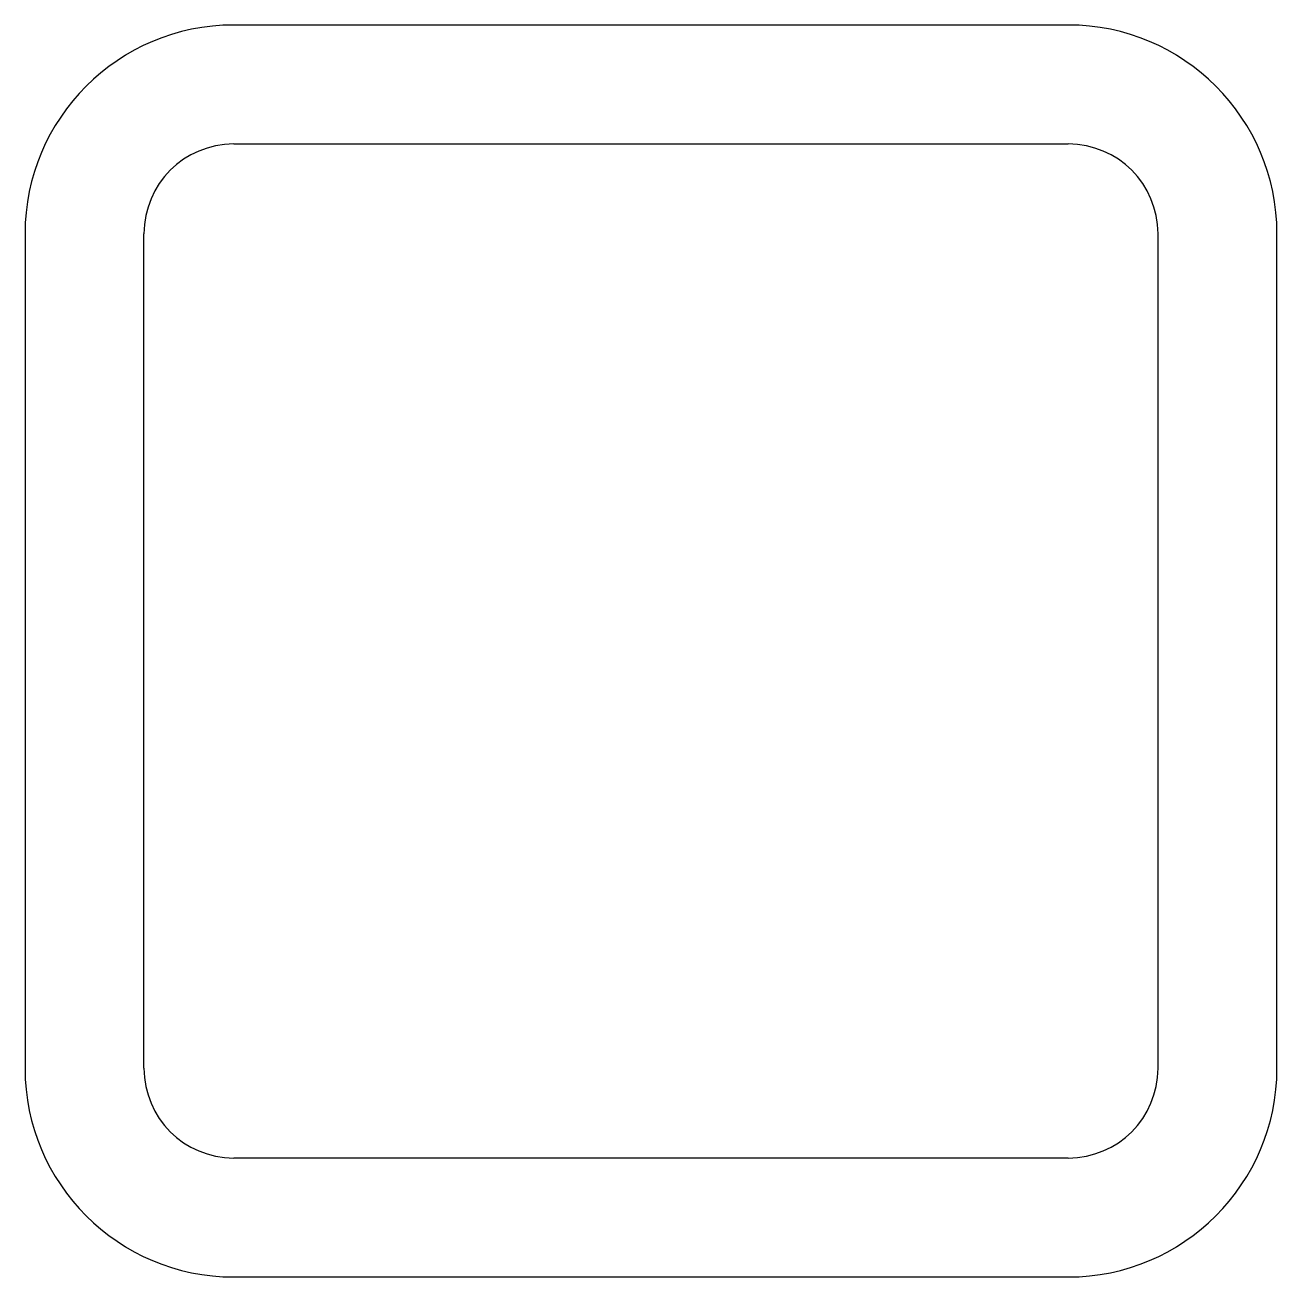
# Model space of a CAD drawing. Header units: millimetres. Extents: x 0 to 30, y 0 to 30.
import ezdxf

# ---------------------------------------------------------------- set-up
doc = ezdxf.new("R2010")
doc.units = ezdxf.units.MM
doc.layers.add('2', color=7, linetype='CONTINUOUS', true_color=0xffffff)

msp = doc.modelspace()

# ---------------------------------------------------------------- linework, layer by layer
at = {"layer": '2', "color": 51, "linetype": 'Continuous'}
for p, q in [((24.999698, 30), (5, 30)), ((4.999999, 27.15), (24.999699, 27.15)), ((0, 25), (0, 5)), ((2.849999, 5), (2.849999, 25)), ((27.149699, 5), (27.149699, 25)), ((29.999698, 5), (29.999698, 25)), ((24.999699, 2.85), (4.999999, 2.85)), ((5, 0), (24.999698, 0))]:
    msp.add_line(p, q, dxfattribs=at)
for centre, radius, start, end in [((5, 25), 5, 90, 180), ((24.999698, 25), 5, 0, 90), ((4.999999, 25), 2.15, 90, 180), ((24.999699, 25), 2.15, 0, 90), ((5, 5), 5, 180, 270), ((4.999999, 5), 2.15, 180, 270), ((24.999698, 5), 5, 270, 0), ((24.999699, 5), 2.15, 270, 0)]:
    msp.add_arc(centre, radius, start, end, dxfattribs=at)

doc.saveas('drawing.dxf')
